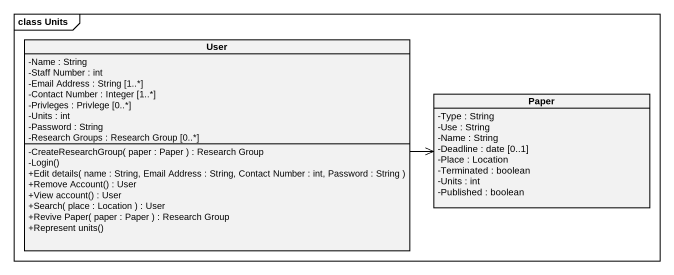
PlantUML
@startuml
mainframe class Units
hide circle
hide empty members
skinparam classAttributeIconSize 0
class User {
  -Name : String
  -Staff Number : int
  -Email Address : String [1..*]
  -Contact Number : Integer [1..*]
  -Privleges : Privlege [0..*]
  -Units : int
  -Password : String
  -Research Groups : Research Group [0..*]
  -CreateResearchGroup( paper : Paper ) : Research Group
  -Login()
  +Edit details( name : String, Email Address : String, Contact Number : int, Password : String )
  +Remove Account() : User
  +View account() : User
  +Search( place : Location ) : User
  +Revive Paper( paper : Paper ) : Research Group
  +Represent units()
}
class Paper {
  -Type : String
  -Use : String
  -Name : String
  -Deadline : date [0..1]
  -Place : Location
  -Terminated : boolean
  -Units : int
  -Published : boolean
}
User -right-> Paper
@enduml
